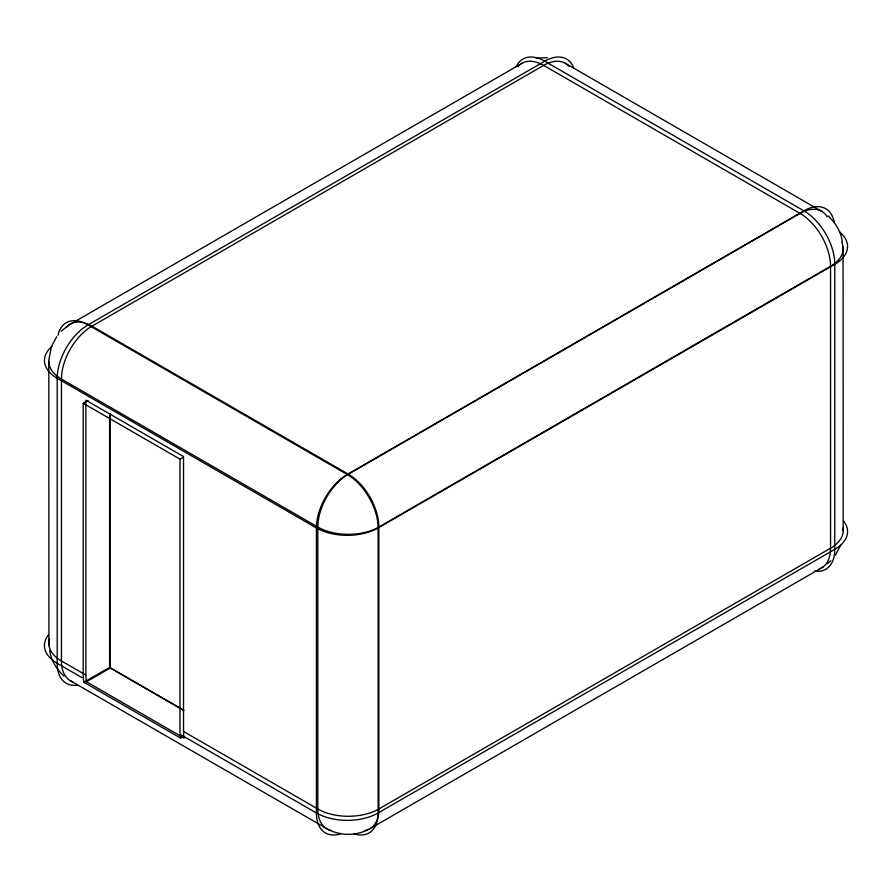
<?xml version="1.0" encoding="UTF-8"?>
<svg xmlns="http://www.w3.org/2000/svg" width="892" height="892" viewBox="0 0 892 892"><rect width="100%" height="100%" fill="white"/><g stroke="black" fill="none" stroke-linecap="round" stroke-linejoin="round"><path stroke-width="1.34" d="M48.804 361.416L48.915 645.128M843.196 530.584L843.085 246.872M840.61 545.291L835.325 555.292M56.675 336.708L51.39 346.709L49.038 358.84A43.162 24.92 0 0 0 61.448 379.044L317.82 527.049A43.162 24.92 0 0 0 378.855 527.049L830.552 266.273A43.162 24.92 0 0 0 841.725 242.2M61.113 331.311L68.907 325.022L522.088 63.254M827.207 563.755L830.887 560.689M183.507 736.469L180.641 738.119L83.87 682.246A39.337 22.713 -60 0 1 83.201 675.645L83.201 403.273L88.096 400.452M83.201 403.273L179.983 459.146L182.916 457.451M83.87 682.246L109.605 667.394L183.674 710.155M86.479 681.756L184.142 738.152A43.162 24.92 -60 0 1 183.529 731.451L183.529 456.57L85.866 400.185L85.866 675.066A43.162 24.92 -60 0 0 86.479 681.756L110.285 668.019L183.83 710.489M369.912 828.746L823.093 566.977M367.571 829.828C355.395 836.105 340.488 835.648 328.345 829.538L70.39 680.73M536.114 58.147L547.409 57.712M565.249 63.254L821.61 211.27M85.866 675.066L61.448 660.972A43.162 24.92 0 0 1 49.562 638.717M183.529 731.451L317.82 808.988A43.162 24.92 -60 0 0 331.144 830.407M81.897 677.586L57.211 663.336A43.641 25.199 0 0 1 48.525 634.881M180.641 734.595L316.404 812.98A43.641 25.199 -60 0 0 340.588 833.808M828.01 215.909C835.458 222.532 841.067 231.719 842.349 241.71M63.99 676.091C56.542 669.468 50.933 660.281 49.651 650.29M179.983 459.146L179.983 731.518A39.337 22.713 -60 0 0 180.641 738.119M110.285 413.866L110.285 668.019M109.605 413.665L109.605 667.394M77.515 685.101A43.641 25.199 -60 0 1 57.211 663.336L57.211 378.297A43.641 25.199 0 0 1 52.327 346.04M834.321 222.744A43.641 25.199 -60 0 0 803.926 210.846L544.744 61.202A43.641 25.199 60 0 0 516.234 66.744M573.734 67.903A43.641 25.199 -60 0 0 544.744 61.202L88.074 324.855A43.641 25.199 60 0 0 57.947 335.392M814.485 571.081A43.641 25.199 60 0 0 834.789 549.327A43.641 25.199 0 0 0 843.475 520.861M839.673 232.02A43.641 25.199 0 0 1 834.789 264.288L834.789 549.327L378.119 812.98A43.641 25.199 60 0 1 353.934 833.808M72.731 681.822A43.162 24.92 -60 0 1 61.448 660.972L61.448 379.044A43.162 24.92 -60 0 1 91.965 326.182L543.663 65.395A43.162 24.92 -60 0 1 569.207 66.599M365.04 830.508A43.162 24.92 60 0 0 378.855 808.988L830.552 548.201A43.162 24.92 0 0 0 842.962 528.008M819.057 569.118A43.162 24.92 60 0 0 830.552 548.201L830.552 266.273A43.162 24.92 60 0 0 800.035 213.411L543.663 65.395A43.162 24.92 60 0 0 518.118 66.599M827.14 216.812A43.162 24.92 -60 0 0 800.035 213.411L348.337 474.187A43.162 24.92 -60 0 0 317.82 527.049L317.82 808.988A43.162 24.92 0 0 0 378.855 808.988L378.855 527.049A43.162 24.92 60 0 0 348.337 474.187L91.965 326.182A43.162 24.92 60 0 0 66.755 327.007M803.926 210.846L347.256 474.499A43.641 25.199 -60 0 0 316.404 527.941L316.404 812.98A43.641 25.199 0 0 0 378.119 812.98L378.119 527.941A43.641 25.199 60 0 0 347.256 474.499L88.074 324.855A43.641 25.199 -60 0 0 57.211 378.297L316.404 527.941A43.641 25.199 0 0 0 378.119 527.941L834.789 264.288A43.641 25.199 60 0 0 803.926 210.846"/></g></svg>
